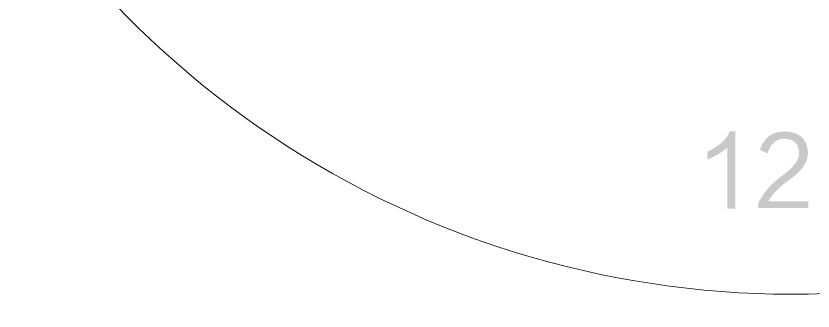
# Model space of a CAD drawing. Header units: millimetres. Extents: x 36 to 398, y -1 to 136.
# Drawn here: x 281.6 to 339.4, y -1.1 to 20.3 of the extents above; entities that cross this region are included whole.
import ezdxf

# ---------------------------------------------------------------- set-up
doc = ezdxf.new("R2010")
doc.units = ezdxf.units.MM

msp = doc.modelspace()

# ---------------------------------------------------------------- hatches: boundary and pattern name
h = msp.add_hatch(color=250)
edge = h.paths.add_edge_path(flags=0)
edge.add_spline(control_points=[(333.154302, 6.32338), (333.154302, 6.32338), (333.732893, 6.32338), (333.732893, 6.32338), (333.732893, 6.32338), (333.732893, 11.918506), (333.732893, 11.918506), (333.732893, 11.918506), (333.318908, 11.918506), (333.318908, 11.918506), (333.080184, 11.330496), (332.538105, 10.843698), (331.693802, 10.458006), (331.693802, 10.458006), (331.693802, 9.87938), (331.693802, 9.87938), (332.263009, 10.099301), (332.749807, 10.393306), (333.154302, 10.761395), (333.154302, 10.761395), (333.154302, 6.32338), (333.154302, 6.32338)], knot_values=[0, 0, 0, 0, 1, 1, 1, 2, 2, 2, 3, 3, 3, 4, 4, 4, 5, 5, 5, 6, 6, 6, 7, 7, 7, 7], degree=3, periodic=1)
h = msp.add_hatch(color=250)
edge = h.paths.add_edge_path(flags=0)
edge.add_spline(control_points=[(339.003287, 6.37859), (339.003287, 6.37859), (339.003287, 6.84669), (339.003287, 6.84669), (339.003287, 6.84669), (336.109416, 6.84669), (336.109416, 6.84669), (336.348105, 7.325304), (336.844287, 7.839195), (337.598103, 8.390693), (338.571805, 9.051481), (339.031615, 9.740597), (338.9763, 10.458006), (338.902216, 11.395195), (338.351883, 11.881993), (337.322901, 11.918506), (336.422189, 11.937309), (335.815411, 11.496301), (335.503802, 10.595483), (335.503802, 10.595483), (336.0541, 10.320387), (336.0541, 10.320387), (336.256383, 11.000084), (336.64211, 11.357483), (337.212411, 11.395195), (337.947318, 11.376392), (338.32359, 11.036491), (338.342499, 10.374503), (338.360103, 9.87938), (337.956807, 9.327882), (337.130108, 8.721105), (336.321012, 8.133095), (335.742492, 7.472306), (335.393206, 6.737294), (335.393206, 6.737294), (335.393206, 6.37859), (335.393206, 6.37859), (335.393206, 6.37859), (339.003287, 6.37859), (339.003287, 6.37859)], knot_values=[0, 0, 0, 0, 1, 1, 1, 2, 2, 2, 3, 3, 3, 4, 4, 4, 5, 5, 5, 6, 6, 6, 7, 7, 7, 8, 8, 8, 9, 9, 9, 10, 10, 10, 11, 11, 11, 12, 12, 12, 13, 13, 13, 13], degree=3, periodic=1)

# ---------------------------------------------------------------- linework, layer by layer
at = {"color": 250, "lineweight": 20}
for points, knots in [([(329.526582, 111.17719), (329.526582, 111.17719), (327.473416, 110.73269), (327.473416, 110.73269), (291.550796, 101.67438), (281.63841, 56.263484), (310.518916, 33.07219), (310.518916, 33.07219), (312.191082, 31.823392), (312.191082, 31.823392), (312.191082, 31.823392), (313.926784, 30.637988), (313.926784, 30.637988), (345.293315, 10.931187), (384.944514, 35.113398), (381.787082, 72.018892), (381.787082, 72.018892), (381.533082, 74.114392), (381.533082, 74.114392), (381.533082, 74.114392), (381.194416, 76.18869), (381.194416, 76.18869), (377.830715, 93.233184), (365.054092, 106.609812), (348.174416, 110.73269), (348.174416, 110.73269), (346.121284, 111.17719), (346.121284, 111.17719)], [0, 0, 0, 0, 1, 1, 1, 2, 2, 2, 3, 3, 3, 4, 4, 4, 5, 5, 5, 6, 6, 6, 7, 7, 7, 8, 8, 8, 9, 9, 9, 9]), ([(281.795784, 29.854892), (281.795784, 29.854892), (282.282582, 29.13519), (282.282582, 29.13519), (290.091001, 17.928181), (301.008803, 9.430082), (313.757416, 4.539488), (313.757416, 4.539488), (314.582916, 4.24319), (314.582916, 4.24319), (314.582916, 4.24319), (315.387284, 3.946892), (315.387284, 3.946892), (328.262615, -0.556704), (342.127099, -1.096807), (355.307582, 2.422892), (355.307582, 2.422892), (356.133083, 2.65569), (356.133083, 2.65569), (356.133083, 2.65569), (356.979784, 2.888488), (356.979784, 2.888488), (370.04311, 6.762412), (381.629391, 14.456107), (390.253784, 25.00769), (390.253784, 25.00769), (390.782916, 25.684988), (390.782916, 25.684988), (390.782916, 25.684988), (391.841284, 27.03969), (391.841284, 27.03969), (391.841284, 27.03969), (393.365284, 29.13519), (393.365284, 29.13519), (393.365284, 29.13519), (393.852082, 29.854892), (393.852082, 29.854892)], [0, 0, 0, 0, 1, 1, 1, 2, 2, 2, 3, 3, 3, 4, 4, 4, 5, 5, 5, 6, 6, 6, 7, 7, 7, 8, 8, 8, 9, 9, 9, 10, 10, 10, 11, 11, 11, 12, 12, 12, 12])]:
    msp.add_open_spline(points, degree=3, knots=knots, dxfattribs=at)

doc.saveas('drawing.dxf')
